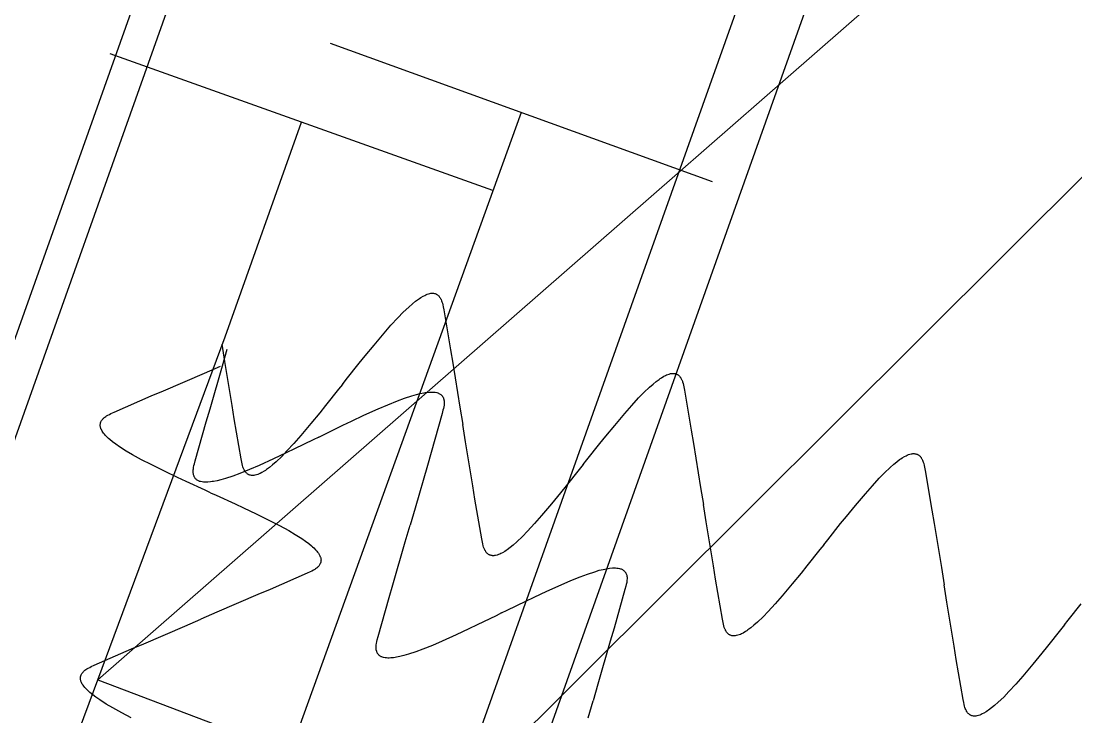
# Model space of a CAD drawing. Extents: x 10098 to 11902, y 8648 to 10202.
# Drawn here: x 11268.77 to 11271.365, y 9097.883 to 9099.593 of the extents above; entities that cross this region are included whole.
import ezdxf

# ---------------------------------------------------------------- set-up
doc = ezdxf.new("R2010")
doc.units = 0
doc.layers.add('49_Проекты', color=7, linetype='Continuous')

msp = doc.modelspace()

# ---------------------------------------------------------------- linework, layer by layer
at = {"layer": '49_Проекты', "color": 8, "linetype": 'Continuous', "lineweight": 30}
for p, q in [((11271.1972, 9105.6717), (11268.2174, 9097.3049)), ((11268.269, 9097.2009), (11271.2728, 9105.6414)), ((11269.5378, 9096.8347), (11272.4995, 9105.1504)), ((11272.6466, 9105.0915), (11269.6621, 9096.7052)), ((11269.53, 9099.539), (11270.4704, 9099.199)), ((11269.9309, 9099.1766), (11268.989, 9099.5125)), ((11270.0002, 9099.369), (11268.7989, 9096.0464)), ((11269.2718, 9098.8169), (11269.4599, 9099.3446)), ((11269.7503, 9098.9116), (11269.7535, 9098.9137)), ((11269.7535, 9098.9137), (11269.7591, 9098.9171)), ((11269.7591, 9098.9171), (11269.7629, 9098.919)), ((11269.7629, 9098.919), (11269.7658, 9098.9204)), ((11269.7658, 9098.9204), (11269.769, 9098.9217)), ((11269.769, 9098.9217), (11269.7721, 9098.9227)), ((11269.7721, 9098.9227), (11269.7759, 9098.9237)), ((11269.7759, 9098.9237), (11269.7784, 9098.924)), ((11269.7784, 9098.924), (11269.78, 9098.9242)), ((11269.78, 9098.9242), (11269.7816, 9098.9243)), ((11269.7816, 9098.9243), (11269.7833, 9098.9242)), ((11269.7833, 9098.9242), (11269.7847, 9098.9241)), ((11269.7847, 9098.9241), (11269.7867, 9098.9238)), ((11269.7867, 9098.9238), (11269.7885, 9098.9233)), ((11269.7885, 9098.9233), (11269.7904, 9098.9226)), ((11269.7904, 9098.9226), (11269.7911, 9098.9223)), ((11269.7911, 9098.9223), (11269.7921, 9098.9218)), ((11269.7921, 9098.9218), (11269.793, 9098.9212)), ((11269.793, 9098.9212), (11269.794, 9098.9206)), ((11269.794, 9098.9206), (11269.795, 9098.9198)), ((11269.795, 9098.9198), (11269.7962, 9098.9188)), ((11269.7962, 9098.9188), (11269.7974, 9098.9176)), ((11269.7974, 9098.9176), (11269.7988, 9098.916)), ((11269.7988, 9098.916), (11269.7997, 9098.9148)), ((11269.7997, 9098.9148), (11269.8004, 9098.9139)), ((11269.8004, 9098.9139), (11269.8012, 9098.9126)), ((11269.8012, 9098.9126), (11269.8021, 9098.911)), ((11269.7101, 9098.8773), (11269.7239, 9098.8903)), ((11269.7239, 9098.8903), (11269.7327, 9098.8981)), ((11269.7327, 9098.8981), (11269.7403, 9098.9043)), ((11269.7403, 9098.9043), (11269.7473, 9098.9095)), ((11269.7473, 9098.9095), (11269.7503, 9098.9116)), ((11269.8021, 9098.911), (11269.8028, 9098.9097)), ((11269.8028, 9098.9097), (11269.8034, 9098.9084)), ((11269.8034, 9098.9084), (11269.8046, 9098.9053)), ((11269.8046, 9098.9053), (11269.8054, 9098.9032)), ((11269.8054, 9098.9032), (11269.8065, 9098.8998)), ((11269.8065, 9098.8998), (11269.8076, 9098.8953)), ((11269.8076, 9098.8953), (11269.8084, 9098.8911)), ((11269.8084, 9098.8911), (11269.8098, 9098.883)), ((11269.68, 9098.8453), (11269.6972, 9098.864)), ((11269.6972, 9098.864), (11269.7101, 9098.8773)), ((11269.8098, 9098.883), (11269.8267, 9098.7849)), ((11269.6629, 9098.8257), (11269.68, 9098.8453)), ((11268.9586, 9097.9734), (11269.2718, 9098.8169)), ((11269.6382, 9098.7965), (11269.6629, 9098.8257)), ((11269.2716, 9098.7563), (11269.2646, 9098.7987)), ((11269.2652, 9098.7453), (11269.2772, 9098.7866)), ((11269.6164, 9098.7699), (11269.6382, 9098.7965)), ((11269.8267, 9098.7849), (11269.8319, 9098.7523)), ((11269.2894, 9098.648), (11269.2716, 9098.7563)), ((11269.6021, 9098.7521), (11269.6164, 9098.7699)), ((11269.2211, 9098.7279), (11269.2606, 9098.7448)), ((11269.2348, 9098.6398), (11269.2652, 9098.7453)), ((11269.5701, 9098.7121), (11269.6021, 9098.7521)), ((11269.8319, 9098.7523), (11269.8497, 9098.644)), ((11269.1203, 9098.6844), (11269.2211, 9098.7279)), ((11269.5606, 9098.7001), (11269.5701, 9098.7121)), ((11270.3247, 9098.7009), (11270.3323, 9098.7071)), ((11270.3323, 9098.7071), (11270.3393, 9098.7123)), ((11270.3393, 9098.7123), (11270.3423, 9098.7145)), ((11270.3423, 9098.7145), (11270.3455, 9098.7165)), ((11270.3455, 9098.7165), (11270.3512, 9098.7199)), ((11270.3512, 9098.7199), (11270.3549, 9098.7218)), ((11270.3549, 9098.7218), (11270.3578, 9098.7232)), ((11270.3578, 9098.7232), (11270.361, 9098.7245)), ((11270.361, 9098.7245), (11270.3641, 9098.7255)), ((11270.3641, 9098.7255), (11270.3679, 9098.7265)), ((11270.3679, 9098.7265), (11270.3704, 9098.7269)), ((11270.3704, 9098.7269), (11270.372, 9098.727)), ((11270.372, 9098.727), (11270.3736, 9098.7271)), ((11270.3736, 9098.7271), (11270.3753, 9098.727)), ((11270.3753, 9098.727), (11270.3767, 9098.7269)), ((11270.3767, 9098.7269), (11270.3788, 9098.7266)), ((11270.3788, 9098.7266), (11270.3805, 9098.7261)), ((11270.3805, 9098.7261), (11270.3824, 9098.7254)), ((11270.3824, 9098.7254), (11270.3831, 9098.7251)), ((11270.3831, 9098.7251), (11270.3842, 9098.7246)), ((11270.3842, 9098.7246), (11270.3851, 9098.724)), ((11270.3851, 9098.724), (11270.3861, 9098.7234)), ((11270.3861, 9098.7234), (11270.387, 9098.7226)), ((11270.387, 9098.7226), (11270.3882, 9098.7216)), ((11270.3882, 9098.7216), (11270.3894, 9098.7205)), ((11270.3894, 9098.7205), (11270.3908, 9098.7188)), ((11270.3908, 9098.7188), (11270.3918, 9098.7176)), ((11270.3918, 9098.7176), (11270.3924, 9098.7167)), ((11270.3924, 9098.7167), (11270.3932, 9098.7154)), ((11270.3932, 9098.7154), (11270.3941, 9098.7138)), ((11270.3941, 9098.7138), (11270.3948, 9098.7125)), ((11270.3948, 9098.7125), (11270.3954, 9098.7112)), ((11270.3954, 9098.7112), (11270.3967, 9098.7081)), ((11270.3967, 9098.7081), (11270.3974, 9098.706)), ((11270.3974, 9098.706), (11270.3985, 9098.7026)), ((11269.0899, 9098.6716), (11269.1203, 9098.6844)), ((11269.5512, 9098.6882), (11269.5192, 9098.6482)), ((11269.5606, 9098.7001), (11269.5512, 9098.6882)), ((11269.7521, 9098.6776), (11269.7606, 9098.6793)), ((11269.7606, 9098.6793), (11269.7643, 9098.6799)), ((11269.7643, 9098.6799), (11269.768, 9098.6804)), ((11269.768, 9098.6804), (11269.7746, 9098.681)), ((11269.7746, 9098.681), (11269.7788, 9098.6812)), ((11269.7788, 9098.6812), (11269.782, 9098.6811)), ((11269.782, 9098.6811), (11269.7855, 9098.6809)), ((11269.7855, 9098.6809), (11269.7887, 9098.6806)), ((11269.7887, 9098.6806), (11269.7925, 9098.6798)), ((11269.7925, 9098.6798), (11269.7949, 9098.6791)), ((11269.7949, 9098.6791), (11269.7965, 9098.6785)), ((11269.7965, 9098.6785), (11269.798, 9098.6779)), ((11270.2892, 9098.6668), (11270.3022, 9098.6801)), ((11270.3022, 9098.6801), (11270.316, 9098.6931)), ((11270.316, 9098.6931), (11270.3247, 9098.7009)), ((11270.3985, 9098.7026), (11270.3996, 9098.6981)), ((11270.3996, 9098.6981), (11270.4004, 9098.6939)), ((11270.4004, 9098.6939), (11270.4018, 9098.6859)), ((11270.4018, 9098.6859), (11270.4187, 9098.5877)), ((11268.9987, 9098.6315), (11269.0899, 9098.6716)), ((11269.6723, 9098.6502), (11269.6958, 9098.6597)), ((11269.6958, 9098.6597), (11269.7132, 9098.6661)), ((11269.7132, 9098.6661), (11269.7313, 9098.672)), ((11269.7313, 9098.672), (11269.7425, 9098.6752)), ((11269.7425, 9098.6752), (11269.7521, 9098.6776)), ((11269.798, 9098.6779), (11269.7995, 9098.6771)), ((11269.7995, 9098.6771), (11269.8007, 9098.6764)), ((11269.8007, 9098.6764), (11269.8024, 9098.6752)), ((11269.8024, 9098.6752), (11269.8038, 9098.6741)), ((11269.8038, 9098.6741), (11269.8052, 9098.6726)), ((11269.8052, 9098.6726), (11269.8057, 9098.672)), ((11269.8057, 9098.672), (11269.8064, 9098.6711)), ((11269.8064, 9098.6711), (11269.807, 9098.6702)), ((11269.807, 9098.6702), (11269.8076, 9098.6692)), ((11269.8076, 9098.6692), (11269.8082, 9098.6681)), ((11269.8082, 9098.6681), (11269.8088, 9098.6667)), ((11269.8088, 9098.6667), (11269.8094, 9098.6651)), ((11269.8094, 9098.6651), (11269.8099, 9098.663)), ((11269.8099, 9098.663), (11269.8103, 9098.6615)), ((11269.8103, 9098.6615), (11269.8104, 9098.6604)), ((11269.8104, 9098.6604), (11269.8106, 9098.6589)), ((11269.8106, 9098.6589), (11269.8108, 9098.6571)), ((11269.8108, 9098.6542), (11269.8106, 9098.6509)), ((11269.8108, 9098.6571), (11269.8108, 9098.6556)), ((11269.8108, 9098.6556), (11269.8108, 9098.6542)), ((11270.2721, 9098.6481), (11270.2892, 9098.6668)), ((11268.9833, 9098.6242), (11268.9874, 9098.6264)), ((11268.9874, 9098.6264), (11268.9912, 9098.6282)), ((11268.9912, 9098.6282), (11268.9987, 9098.6315)), ((11269.2255, 9098.6081), (11269.2348, 9098.6398)), ((11269.2946, 9098.6154), (11269.2894, 9098.648)), ((11269.5049, 9098.6304), (11269.483, 9098.6038)), ((11269.5192, 9098.6482), (11269.5049, 9098.6304)), ((11269.6136, 9098.6241), (11269.6484, 9098.6399)), ((11269.6484, 9098.6399), (11269.6723, 9098.6502)), ((11269.8057, 9098.6285), (11269.7788, 9098.5327)), ((11269.8079, 9098.6364), (11269.8057, 9098.6285)), ((11269.809, 9098.6405), (11269.8079, 9098.6364)), ((11269.8099, 9098.6451), (11269.809, 9098.6405)), ((11269.8104, 9098.6486), (11269.8099, 9098.6451)), ((11269.8106, 9098.6509), (11269.8104, 9098.6486)), ((11269.8497, 9098.644), (11269.8566, 9098.6016)), ((11270.2303, 9098.5993), (11270.2549, 9098.6285)), ((11270.2549, 9098.6285), (11270.2721, 9098.6481)), ((11268.9648, 9098.6011), (11268.965, 9098.6031)), ((11268.9648, 9098.5993), (11268.9648, 9098.6011)), ((11268.965, 9098.6031), (11268.9651, 9098.6038)), ((11268.9651, 9098.6038), (11268.9654, 9098.605)), ((11268.9654, 9098.605), (11268.9657, 9098.606)), ((11268.9657, 9098.606), (11268.9661, 9098.6071)), ((11268.9661, 9098.6071), (11268.9666, 9098.6083)), ((11268.9666, 9098.6083), (11268.9673, 9098.6097)), ((11268.9673, 9098.6097), (11268.9681, 9098.6111)), ((11268.9681, 9098.6111), (11268.9694, 9098.6129)), ((11268.9694, 9098.6129), (11268.9703, 9098.614)), ((11268.9703, 9098.614), (11268.9711, 9098.6149)), ((11268.9711, 9098.6149), (11268.9721, 9098.616)), ((11268.9721, 9098.616), (11268.9734, 9098.6172)), ((11268.9734, 9098.6172), (11268.9746, 9098.6183)), ((11268.9746, 9098.6183), (11268.9757, 9098.6192)), ((11268.9757, 9098.6192), (11268.9784, 9098.6211)), ((11268.9784, 9098.6211), (11268.9803, 9098.6224)), ((11268.9803, 9098.6224), (11268.9833, 9098.6242)), ((11269.1986, 9098.5123), (11269.2255, 9098.6081)), ((11269.3115, 9098.5173), (11269.2946, 9098.6154)), ((11269.483, 9098.6038), (11269.4584, 9098.5746)), ((11269.5619, 9098.5995), (11269.5825, 9098.6094)), ((11269.5825, 9098.6094), (11269.6136, 9098.6241)), ((11269.8636, 9098.5591), (11269.8567, 9098.6015)), ((11268.9649, 9098.5972), (11268.9648, 9098.5993)), ((11268.9652, 9098.5958), (11268.9649, 9098.5972)), ((11268.9655, 9098.5942), (11268.9652, 9098.5958)), ((11268.9659, 9098.5926), (11268.9655, 9098.5942)), ((11268.9665, 9098.5911), (11268.9659, 9098.5926)), ((11268.9675, 9098.5888), (11268.9665, 9098.5911)), ((11268.9693, 9098.5853), (11268.9675, 9098.5888)), ((11268.9711, 9098.5826), (11268.9693, 9098.5853)), ((11268.9731, 9098.5798), (11268.9711, 9098.5826)), ((11268.9751, 9098.5773), (11268.9731, 9098.5798)), ((11268.9779, 9098.5741), (11268.9751, 9098.5773)), ((11269.4584, 9098.5746), (11269.4412, 9098.555)), ((11269.5021, 9098.5704), (11269.5158, 9098.5771)), ((11269.5158, 9098.5771), (11269.5619, 9098.5995)), ((11270.2084, 9098.5727), (11270.2303, 9098.5993)), ((11270.4187, 9098.5877), (11270.4239, 9098.5551)), ((11268.9826, 9098.5694), (11268.9779, 9098.5741)), ((11268.9853, 9098.5669), (11268.9826, 9098.5694)), ((11268.9881, 9098.5644), (11268.9853, 9098.5669)), ((11268.9949, 9098.5589), (11268.9881, 9098.5644)), ((11269.0028, 9098.553), (11268.9949, 9098.5589)), ((11269.0124, 9098.5464), (11269.0028, 9098.553)), ((11269.4412, 9098.555), (11269.4241, 9098.5363)), ((11269.4885, 9098.5637), (11269.4424, 9098.5413)), ((11269.5021, 9098.5704), (11269.4885, 9098.5637)), ((11269.8814, 9098.4508), (11269.8636, 9098.5591)), ((11270.1621, 9098.5149), (11270.1941, 9098.5549)), ((11270.1941, 9098.5549), (11270.2084, 9098.5727)), ((11270.4239, 9098.5551), (11270.4417, 9098.4468)), ((11269.0284, 9098.5362), (11269.0124, 9098.5464)), ((11269.0444, 9098.5268), (11269.0284, 9098.5362)), ((11269.0666, 9098.5147), (11269.0444, 9098.5268)), ((11269.4218, 9098.5314), (11269.3907, 9098.5167)), ((11269.4111, 9098.523), (11269.3973, 9098.51)), ((11269.4241, 9098.5363), (11269.4111, 9098.523)), ((11269.4424, 9098.5413), (11269.4218, 9098.5314)), ((11269.7788, 9098.5327), (11269.7695, 9098.501)), ((11270.9375, 9098.5193), (11270.9432, 9098.5227)), ((11270.9432, 9098.5227), (11270.9469, 9098.5246)), ((11270.9469, 9098.5246), (11270.9498, 9098.526)), ((11270.9498, 9098.526), (11270.9531, 9098.5273)), ((11270.9531, 9098.5273), (11270.9562, 9098.5283)), ((11270.9562, 9098.5283), (11270.96, 9098.5293)), ((11270.96, 9098.5293), (11270.9624, 9098.5297)), ((11270.9624, 9098.5297), (11270.964, 9098.5299)), ((11270.964, 9098.5299), (11270.9657, 9098.5299)), ((11270.9657, 9098.5299), (11270.9673, 9098.5298)), ((11270.9673, 9098.5298), (11270.9687, 9098.5297)), ((11270.9687, 9098.5297), (11270.9708, 9098.5294)), ((11270.9708, 9098.5294), (11270.9725, 9098.5289)), ((11270.9725, 9098.5289), (11270.9744, 9098.5283)), ((11270.9744, 9098.5283), (11270.9751, 9098.5279)), ((11270.9751, 9098.5279), (11270.9762, 9098.5274)), ((11270.9762, 9098.5274), (11270.9771, 9098.5268)), ((11270.9771, 9098.5268), (11270.9781, 9098.5262)), ((11270.9781, 9098.5262), (11270.9791, 9098.5254)), ((11270.9791, 9098.5254), (11270.9803, 9098.5245)), ((11270.9803, 9098.5245), (11270.9814, 9098.5233)), ((11270.9814, 9098.5233), (11270.9829, 9098.5216)), ((11269.0898, 9098.5027), (11269.0666, 9098.5147)), ((11269.1241, 9098.4858), (11269.0898, 9098.5027)), ((11269.1944, 9098.4957), (11269.1953, 9098.5003)), ((11269.1953, 9098.5003), (11269.1964, 9098.5044)), ((11269.1964, 9098.5044), (11269.1986, 9098.5123)), ((11269.3129, 9098.5092), (11269.3115, 9098.5173)), ((11269.3137, 9098.505), (11269.3129, 9098.5092)), ((11269.3148, 9098.5005), (11269.3137, 9098.505)), ((11269.3159, 9098.4971), (11269.3148, 9098.5005)), ((11269.3166, 9098.495), (11269.3159, 9098.4971)), ((11269.3559, 9098.5009), (11269.332, 9098.4906)), ((11269.3907, 9098.5167), (11269.3559, 9098.5009)), ((11269.3886, 9098.5022), (11269.381, 9098.496)), ((11269.3973, 9098.51), (11269.3886, 9098.5022)), ((11269.7695, 9098.501), (11269.7391, 9098.3955)), ((11270.1527, 9098.503), (11270.1432, 9098.4911)), ((11270.1527, 9098.503), (11270.1621, 9098.5149)), ((11270.908, 9098.4959), (11270.9167, 9098.5037)), ((11270.9167, 9098.5037), (11270.9243, 9098.5099)), ((11270.9243, 9098.5099), (11270.9313, 9098.5151)), ((11270.9313, 9098.5151), (11270.9344, 9098.5173)), ((11270.9344, 9098.5173), (11270.9375, 9098.5193)), ((11270.9829, 9098.5216), (11270.9838, 9098.5204)), ((11270.9838, 9098.5204), (11270.9844, 9098.5195)), ((11270.9844, 9098.5195), (11270.9852, 9098.5182)), ((11270.9852, 9098.5182), (11270.9861, 9098.5167)), ((11270.9861, 9098.5167), (11270.9868, 9098.5153)), ((11270.9868, 9098.5153), (11270.9874, 9098.514)), ((11270.9874, 9098.514), (11270.9887, 9098.5109)), ((11270.9887, 9098.5109), (11270.9895, 9098.5088)), ((11270.9895, 9098.5088), (11270.9905, 9098.5054)), ((11270.9905, 9098.5054), (11270.9916, 9098.5009)), ((11270.9916, 9098.5009), (11270.9925, 9098.4967)), ((11270.9925, 9098.4967), (11270.9939, 9098.4887)), ((11269.1552, 9098.4711), (11269.1241, 9098.4858)), ((11269.1759, 9098.4615), (11269.1552, 9098.4711)), ((11269.1935, 9098.4866), (11269.1937, 9098.4899)), ((11269.1935, 9098.4852), (11269.1935, 9098.4866)), ((11269.1935, 9098.4837), (11269.1935, 9098.4852)), ((11269.1937, 9098.4819), (11269.1935, 9098.4837)), ((11269.1937, 9098.4899), (11269.1939, 9098.4922)), ((11269.1938, 9098.4804), (11269.1937, 9098.4819)), ((11269.194, 9098.4792), (11269.1938, 9098.4804)), ((11269.1939, 9098.4922), (11269.1944, 9098.4957)), ((11269.1943, 9098.4778), (11269.194, 9098.4792)), ((11269.1949, 9098.4757), (11269.1943, 9098.4778)), ((11269.1955, 9098.4741), (11269.1949, 9098.4757)), ((11269.1961, 9098.4727), (11269.1955, 9098.4741)), ((11269.1967, 9098.4716), (11269.1961, 9098.4727)), ((11269.1973, 9098.4706), (11269.1967, 9098.4716)), ((11269.291, 9098.4747), (11269.273, 9098.4688)), ((11269.3085, 9098.4811), (11269.291, 9098.4747)), ((11269.332, 9098.4906), (11269.3085, 9098.4811)), ((11269.3179, 9098.4919), (11269.3166, 9098.495)), ((11269.3185, 9098.4906), (11269.3179, 9098.4919)), ((11269.3192, 9098.4893), (11269.3185, 9098.4906)), ((11269.3201, 9098.4877), (11269.3192, 9098.4893)), ((11269.3209, 9098.4864), (11269.3201, 9098.4877)), ((11269.3215, 9098.4855), (11269.3209, 9098.4864)), ((11269.3225, 9098.4843), (11269.3215, 9098.4855)), ((11269.3239, 9098.4826), (11269.3225, 9098.4843)), ((11269.3251, 9098.4815), (11269.3239, 9098.4826)), ((11269.3263, 9098.4805), (11269.3251, 9098.4815)), ((11269.3272, 9098.4797), (11269.3263, 9098.4805)), ((11269.3282, 9098.4791), (11269.3272, 9098.4797)), ((11269.3291, 9098.4785), (11269.3282, 9098.4791)), ((11269.3302, 9098.478), (11269.3291, 9098.4785)), ((11269.3309, 9098.4777), (11269.3302, 9098.478)), ((11269.3328, 9098.477), (11269.3309, 9098.4777)), ((11269.3345, 9098.4765), (11269.3328, 9098.477)), ((11269.3366, 9098.4762), (11269.3345, 9098.4765)), ((11269.338, 9098.4761), (11269.3366, 9098.4762)), ((11269.3397, 9098.476), (11269.338, 9098.4761)), ((11269.3413, 9098.4761), (11269.3397, 9098.476)), ((11269.3429, 9098.4763), (11269.3413, 9098.4761)), ((11269.3454, 9098.4766), (11269.3429, 9098.4763)), ((11269.3492, 9098.4776), (11269.3454, 9098.4766)), ((11269.3523, 9098.4786), (11269.3492, 9098.4776)), ((11269.3555, 9098.4799), (11269.3523, 9098.4786)), ((11269.3584, 9098.4813), (11269.3555, 9098.4799)), ((11269.3621, 9098.4832), (11269.3584, 9098.4813)), ((11269.3678, 9098.4866), (11269.3621, 9098.4832)), ((11269.371, 9098.4886), (11269.3678, 9098.4866)), ((11269.374, 9098.4908), (11269.371, 9098.4886)), ((11269.381, 9098.496), (11269.374, 9098.4908)), ((11270.1432, 9098.4911), (11270.1112, 9098.451)), ((11270.8812, 9098.4696), (11270.8942, 9098.4829)), ((11270.8942, 9098.4829), (11270.908, 9098.4959)), ((11270.9939, 9098.4887), (11271.0108, 9098.3905)), ((11269.2225, 9098.4401), (11269.1759, 9098.4615)), ((11269.1979, 9098.4697), (11269.1973, 9098.4706)), ((11269.1986, 9098.4687), (11269.1979, 9098.4697)), ((11269.1991, 9098.4682), (11269.1986, 9098.4687)), ((11269.2005, 9098.4667), (11269.1991, 9098.4682)), ((11269.2019, 9098.4656), (11269.2005, 9098.4667)), ((11269.2036, 9098.4644), (11269.2019, 9098.4656)), ((11269.2048, 9098.4637), (11269.2036, 9098.4644)), ((11269.2063, 9098.4629), (11269.2048, 9098.4637)), ((11269.2078, 9098.4623), (11269.2063, 9098.4629)), ((11269.2093, 9098.4617), (11269.2078, 9098.4623)), ((11269.2117, 9098.461), (11269.2093, 9098.4617)), ((11269.2156, 9098.4602), (11269.2117, 9098.461)), ((11269.2188, 9098.4599), (11269.2156, 9098.4602)), ((11269.2223, 9098.4596), (11269.2188, 9098.4599)), ((11269.2255, 9098.4596), (11269.2223, 9098.4596)), ((11269.2297, 9098.4597), (11269.2255, 9098.4596)), ((11269.2363, 9098.4604), (11269.2297, 9098.4597)), ((11269.24, 9098.4609), (11269.2363, 9098.4604)), ((11269.2437, 9098.4615), (11269.24, 9098.4609)), ((11269.2522, 9098.4632), (11269.2437, 9098.4615)), ((11269.2618, 9098.4656), (11269.2522, 9098.4632)), ((11269.273, 9098.4688), (11269.2618, 9098.4656)), ((11269.8866, 9098.4182), (11269.8814, 9098.4508)), ((11270.1112, 9098.451), (11270.0969, 9098.4332)), ((11270.4417, 9098.4468), (11270.4487, 9098.4044)), ((11270.8469, 9098.4313), (11270.8641, 9098.4509)), ((11270.8641, 9098.4509), (11270.8812, 9098.4696)), ((11269.2363, 9098.4338), (11269.2225, 9098.4401)), ((11269.2363, 9098.4338), (11269.2502, 9098.4274)), ((11269.2502, 9098.4274), (11269.2967, 9098.4061)), ((11270.0969, 9098.4332), (11270.0751, 9098.4066)), ((11270.8223, 9098.4021), (11270.8469, 9098.4313)), ((11269.2967, 9098.4061), (11269.3174, 9098.3965)), ((11269.3174, 9098.3965), (11269.3486, 9098.3817)), ((11269.7391, 9098.3955), (11269.7271, 9098.3542)), ((11269.9035, 9098.3201), (11269.8866, 9098.4182)), ((11270.0751, 9098.4066), (11270.0504, 9098.3774)), ((11270.4556, 9098.362), (11270.4487, 9098.4044)), ((11270.8005, 9098.3755), (11270.8223, 9098.4021)), ((11269.3486, 9098.3817), (11269.3828, 9098.3648)), ((11270.0504, 9098.3774), (11270.0333, 9098.3578)), ((11270.7861, 9098.3577), (11270.8005, 9098.3755)), ((11271.0108, 9098.3905), (11271.0159, 9098.3579)), ((11269.3828, 9098.3648), (11269.406, 9098.3529)), ((11269.406, 9098.3529), (11269.4283, 9098.3408)), ((11269.7151, 9098.3129), (11269.7271, 9098.3542)), ((11270.0333, 9098.3578), (11270.0161, 9098.3391)), ((11270.4735, 9098.2536), (11270.4556, 9098.362)), ((11270.7542, 9098.3177), (11270.7861, 9098.3577)), ((11271.0159, 9098.3579), (11271.0338, 9098.2496)), ((11269.4283, 9098.3408), (11269.4443, 9098.3314)), ((11269.4443, 9098.3314), (11269.4603, 9098.3211)), ((11269.4603, 9098.3211), (11269.4699, 9098.3146)), ((11269.9049, 9098.312), (11269.9035, 9098.3201)), ((11270.0032, 9098.3258), (11269.9894, 9098.3128)), ((11270.0161, 9098.3391), (11270.0032, 9098.3258)), ((11270.7447, 9098.3058), (11270.7542, 9098.3177)), ((11269.4699, 9098.3146), (11269.4778, 9098.3087)), ((11269.4778, 9098.3087), (11269.4845, 9098.3031)), ((11269.4845, 9098.3031), (11269.4873, 9098.3007)), ((11269.4873, 9098.3007), (11269.4901, 9098.2981)), ((11269.4901, 9098.2981), (11269.4947, 9098.2934)), ((11269.4947, 9098.2934), (11269.4975, 9098.2903)), ((11269.4975, 9098.2903), (11269.4995, 9098.2878)), ((11269.6847, 9098.2074), (11269.7151, 9098.3129)), ((11269.9057, 9098.3078), (11269.9049, 9098.312)), ((11269.9068, 9098.3033), (11269.9057, 9098.3078)), ((11269.9079, 9098.2999), (11269.9068, 9098.3033)), ((11269.9087, 9098.2978), (11269.9079, 9098.2999)), ((11269.9099, 9098.2947), (11269.9087, 9098.2978)), ((11269.9105, 9098.2934), (11269.9099, 9098.2947)), ((11269.9112, 9098.2921), (11269.9105, 9098.2934)), ((11269.9121, 9098.2905), (11269.9112, 9098.2921)), ((11269.9129, 9098.2892), (11269.9121, 9098.2905)), ((11269.9136, 9098.2883), (11269.9129, 9098.2892)), ((11269.9598, 9098.2894), (11269.9541, 9098.286)), ((11269.963, 9098.2915), (11269.9598, 9098.2894)), ((11269.966, 9098.2936), (11269.963, 9098.2915)), ((11269.973, 9098.2988), (11269.966, 9098.2936)), ((11269.9806, 9098.305), (11269.973, 9098.2988)), ((11269.9894, 9098.3128), (11269.9806, 9098.305)), ((11270.7352, 9098.2939), (11270.7033, 9098.2538)), ((11270.7447, 9098.3058), (11270.7352, 9098.2939)), ((11269.4995, 9098.2878), (11269.5015, 9098.285)), ((11269.5015, 9098.285), (11269.5033, 9098.2822)), ((11269.5033, 9098.2822), (11269.5051, 9098.2788)), ((11269.5051, 9098.2788), (11269.5061, 9098.2764)), ((11269.5061, 9098.2764), (11269.5067, 9098.2749)), ((11269.5067, 9098.2749), (11269.5071, 9098.2734)), ((11269.5071, 9098.2734), (11269.5075, 9098.2717)), ((11269.5075, 9098.2637), (11269.5072, 9098.2625)), ((11269.5075, 9098.2717), (11269.5077, 9098.2704)), ((11269.5076, 9098.2645), (11269.5075, 9098.2637)), ((11269.5078, 9098.2665), (11269.5076, 9098.2645)), ((11269.5077, 9098.2704), (11269.5079, 9098.2683)), ((11269.5079, 9098.2683), (11269.5078, 9098.2665)), ((11269.9145, 9098.2871), (11269.9136, 9098.2883)), ((11269.9159, 9098.2855), (11269.9145, 9098.2871)), ((11269.9171, 9098.2843), (11269.9159, 9098.2855)), ((11269.9183, 9098.2833), (11269.9171, 9098.2843)), ((11269.9193, 9098.2825), (11269.9183, 9098.2833)), ((11269.9202, 9098.2819), (11269.9193, 9098.2825)), ((11269.9212, 9098.2813), (11269.9202, 9098.2819)), ((11269.9222, 9098.2808), (11269.9212, 9098.2813)), ((11269.9229, 9098.2805), (11269.9222, 9098.2808)), ((11269.9248, 9098.2798), (11269.9229, 9098.2805)), ((11269.9266, 9098.2793), (11269.9248, 9098.2798)), ((11269.9286, 9098.279), (11269.9266, 9098.2793)), ((11269.93, 9098.2789), (11269.9286, 9098.279)), ((11269.9317, 9098.2788), (11269.93, 9098.2789)), ((11269.9333, 9098.2789), (11269.9317, 9098.2788)), ((11269.9349, 9098.2791), (11269.9333, 9098.2789)), ((11269.9374, 9098.2794), (11269.9349, 9098.2791)), ((11269.9412, 9098.2804), (11269.9374, 9098.2794)), ((11269.9443, 9098.2815), (11269.9412, 9098.2804)), ((11269.9475, 9098.2827), (11269.9443, 9098.2815)), ((11269.9504, 9098.2841), (11269.9475, 9098.2827)), ((11269.9541, 9098.286), (11269.9504, 9098.2841)), ((11269.4814, 9098.2394), (11269.4739, 9098.236)), ((11269.4852, 9098.2412), (11269.4814, 9098.2394)), ((11269.4893, 9098.2433), (11269.4852, 9098.2412)), ((11269.4924, 9098.2452), (11269.4893, 9098.2433)), ((11269.4943, 9098.2464), (11269.4924, 9098.2452)), ((11269.4969, 9098.2484), (11269.4943, 9098.2464)), ((11269.498, 9098.2493), (11269.4969, 9098.2484)), ((11269.4992, 9098.2503), (11269.498, 9098.2493)), ((11269.5005, 9098.2515), (11269.4992, 9098.2503)), ((11269.5015, 9098.2526), (11269.5005, 9098.2515)), ((11269.5023, 9098.2535), (11269.5015, 9098.2526)), ((11269.5032, 9098.2547), (11269.5023, 9098.2535)), ((11269.5045, 9098.2564), (11269.5032, 9098.2547)), ((11269.5053, 9098.2579), (11269.5045, 9098.2564)), ((11269.506, 9098.2593), (11269.5053, 9098.2579)), ((11269.5065, 9098.2604), (11269.506, 9098.2593)), ((11269.5069, 9098.2615), (11269.5065, 9098.2604)), ((11269.5072, 9098.2625), (11269.5069, 9098.2615)), ((11270.1632, 9098.2338), (11270.1812, 9098.2396)), ((11270.1812, 9098.2396), (11270.1924, 9098.2429)), ((11270.1924, 9098.2429), (11270.202, 9098.2452)), ((11270.202, 9098.2452), (11270.2105, 9098.2469)), ((11270.2105, 9098.2469), (11270.2142, 9098.2475)), ((11270.2142, 9098.2475), (11270.2179, 9098.248)), ((11270.2179, 9098.248), (11270.2245, 9098.2487)), ((11270.2245, 9098.2487), (11270.2287, 9098.2488)), ((11270.2287, 9098.2488), (11270.2319, 9098.2488)), ((11270.2319, 9098.2488), (11270.2354, 9098.2485)), ((11270.2354, 9098.2485), (11270.2387, 9098.2482)), ((11270.2387, 9098.2482), (11270.2425, 9098.2474)), ((11270.2425, 9098.2474), (11270.2449, 9098.2467)), ((11270.2449, 9098.2467), (11270.2464, 9098.2462)), ((11270.2464, 9098.2462), (11270.2479, 9098.2455)), ((11270.2479, 9098.2455), (11270.2494, 9098.2447)), ((11270.2494, 9098.2447), (11270.2506, 9098.2441)), ((11270.2506, 9098.2441), (11270.2523, 9098.2428)), ((11270.2523, 9098.2428), (11270.2537, 9098.2417)), ((11270.2537, 9098.2417), (11270.2551, 9098.2403)), ((11270.2551, 9098.2403), (11270.2556, 9098.2397)), ((11270.2556, 9098.2397), (11270.2563, 9098.2387)), ((11270.2563, 9098.2387), (11270.2569, 9098.2378)), ((11270.2569, 9098.2378), (11270.2575, 9098.2368)), ((11270.4786, 9098.221), (11270.4735, 9098.2536)), ((11270.7033, 9098.2538), (11270.6889, 9098.236)), ((11271.0338, 9098.2496), (11271.0407, 9098.2072)), ((11269.4739, 9098.236), (11269.3827, 9098.196)), ((11270.0983, 9098.2075), (11270.1222, 9098.2178)), ((11270.1222, 9098.2178), (11270.1457, 9098.2273)), ((11270.1457, 9098.2273), (11270.1632, 9098.2338)), ((11270.2575, 9098.2368), (11270.2581, 9098.2357)), ((11270.2581, 9098.2357), (11270.2587, 9098.2343)), ((11270.2587, 9098.2343), (11270.2593, 9098.2327)), ((11270.2598, 9098.2127), (11270.2589, 9098.2082)), ((11270.2593, 9098.2327), (11270.2599, 9098.2306)), ((11270.2603, 9098.2162), (11270.2598, 9098.2127)), ((11270.2599, 9098.2306), (11270.2602, 9098.2292)), ((11270.2602, 9098.2292), (11270.2604, 9098.228)), ((11270.2605, 9098.2185), (11270.2603, 9098.2162)), ((11270.2604, 9098.228), (11270.2606, 9098.2265)), ((11270.2607, 9098.2218), (11270.2605, 9098.2185)), ((11270.2606, 9098.2265), (11270.2607, 9098.2247)), ((11270.2607, 9098.2247), (11270.2607, 9098.2232)), ((11270.2607, 9098.2232), (11270.2607, 9098.2218)), ((11270.4955, 9098.1229), (11270.4786, 9098.221)), ((11270.6889, 9098.236), (11270.6671, 9098.2094)), ((11269.3827, 9098.196), (11269.3524, 9098.1831)), ((11269.6754, 9098.1758), (11269.6847, 9098.2074)), ((11270.0324, 9098.177), (11270.0635, 9098.1917)), ((11270.0635, 9098.1917), (11270.0983, 9098.2075)), ((11270.2556, 9098.1961), (11270.2287, 9098.1003)), ((11270.2578, 9098.204), (11270.2556, 9098.1961)), ((11270.2589, 9098.2082), (11270.2578, 9098.204)), ((11270.6671, 9098.2094), (11270.6425, 9098.1802)), ((11271.0476, 9098.1648), (11271.0407, 9098.2072)), ((11269.3524, 9098.1831), (11269.2515, 9098.1397)), ((11269.6485, 9098.0799), (11269.6754, 9098.1758)), ((11269.9657, 9098.1447), (11270.0118, 9098.1671)), ((11270.0118, 9098.1671), (11270.0324, 9098.177)), ((11270.6253, 9098.1606), (11270.6081, 9098.1419)), ((11270.6425, 9098.1802), (11270.6253, 9098.1606)), ((11271.0655, 9098.0564), (11271.0476, 9098.1648)), ((11271.3462, 9098.1205), (11271.3781, 9098.1605)), ((11269.2515, 9098.1397), (11269.212, 9098.1227)), ((11269.9521, 9098.138), (11269.9384, 9098.1313)), ((11269.9521, 9098.138), (11269.9657, 9098.1447)), ((11270.6081, 9098.1419), (11270.5952, 9098.1286)), ((11269.1725, 9098.1058), (11269.212, 9098.1227)), ((11269.8923, 9098.1089), (11269.8717, 9098.099)), ((11269.9384, 9098.1313), (11269.8923, 9098.1089)), ((11270.4969, 9098.1148), (11270.4955, 9098.1229)), ((11270.4977, 9098.1106), (11270.4969, 9098.1148)), ((11270.4989, 9098.1061), (11270.4977, 9098.1106)), ((11270.5727, 9098.1078), (11270.565, 9098.1016)), ((11270.5814, 9098.1156), (11270.5727, 9098.1078)), ((11270.5952, 9098.1286), (11270.5814, 9098.1156)), ((11271.3367, 9098.1086), (11271.3272, 9098.0967)), ((11271.3367, 9098.1086), (11271.3462, 9098.1205)), ((11269.0717, 9098.0623), (11269.1725, 9098.1058)), ((11269.8406, 9098.0843), (11269.8058, 9098.0685)), ((11269.8717, 9098.099), (11269.8406, 9098.0843)), ((11270.2287, 9098.1003), (11270.2194, 9098.0686)), ((11270.4999, 9098.1027), (11270.4989, 9098.1061)), ((11270.5007, 9098.1006), (11270.4999, 9098.1027)), ((11270.5019, 9098.0975), (11270.5007, 9098.1006)), ((11270.5025, 9098.0962), (11270.5019, 9098.0975)), ((11270.5032, 9098.0949), (11270.5025, 9098.0962)), ((11270.5041, 9098.0933), (11270.5032, 9098.0949)), ((11270.5049, 9098.0921), (11270.5041, 9098.0933)), ((11270.5056, 9098.0911), (11270.5049, 9098.0921)), ((11270.5065, 9098.0899), (11270.5056, 9098.0911)), ((11270.5079, 9098.0883), (11270.5065, 9098.0899)), ((11270.5091, 9098.0871), (11270.5079, 9098.0883)), ((11270.5103, 9098.0861), (11270.5091, 9098.0871)), ((11270.5113, 9098.0853), (11270.5103, 9098.0861)), ((11270.5123, 9098.0847), (11270.5113, 9098.0853)), ((11270.5132, 9098.0841), (11270.5123, 9098.0847)), ((11270.5142, 9098.0836), (11270.5132, 9098.0841)), ((11270.515, 9098.0833), (11270.5142, 9098.0836)), ((11270.5168, 9098.0826), (11270.515, 9098.0833)), ((11270.5186, 9098.0821), (11270.5168, 9098.0826)), ((11270.5207, 9098.0818), (11270.5186, 9098.0821)), ((11270.522, 9098.0817), (11270.5207, 9098.0818)), ((11270.5237, 9098.0816), (11270.522, 9098.0817)), ((11270.5253, 9098.0817), (11270.5237, 9098.0816)), ((11270.5269, 9098.0819), (11270.5253, 9098.0817)), ((11270.5294, 9098.0823), (11270.5269, 9098.0819)), ((11270.5332, 9098.0832), (11270.5294, 9098.0823)), ((11270.5363, 9098.0843), (11270.5332, 9098.0832)), ((11270.5395, 9098.0855), (11270.5363, 9098.0843)), ((11270.5424, 9098.0869), (11270.5395, 9098.0855)), ((11270.5462, 9098.0888), (11270.5424, 9098.0869)), ((11270.5518, 9098.0922), (11270.5462, 9098.0888)), ((11270.555, 9098.0943), (11270.5518, 9098.0922)), ((11270.558, 9098.0964), (11270.555, 9098.0943)), ((11270.565, 9098.1016), (11270.558, 9098.0964)), ((11271.3272, 9098.0967), (11271.2953, 9098.0566)), ((11269.0413, 9098.0495), (11269.0717, 9098.0623)), ((11269.6434, 9098.0543), (11269.6436, 9098.0576)), ((11269.6436, 9098.0576), (11269.6438, 9098.0598)), ((11269.6438, 9098.0598), (11269.6443, 9098.0633)), ((11269.6443, 9098.0633), (11269.6452, 9098.0679)), ((11269.6452, 9098.0679), (11269.6463, 9098.072)), ((11269.6463, 9098.072), (11269.6485, 9098.0799)), ((11269.7819, 9098.0582), (11269.7584, 9098.0487)), ((11269.8058, 9098.0685), (11269.7819, 9098.0582)), ((11270.2194, 9098.0686), (11270.189, 9097.9631)), ((11271.0706, 9098.0238), (11271.0655, 9098.0564)), ((11271.2953, 9098.0566), (11271.2809, 9098.0389)), ((11268.9501, 9098.0094), (11269.0413, 9098.0495)), ((11269.6434, 9098.0528), (11269.6434, 9098.0543)), ((11269.6434, 9098.0513), (11269.6434, 9098.0528)), ((11269.6436, 9098.0495), (11269.6434, 9098.0513)), ((11269.6438, 9098.048), (11269.6436, 9098.0495)), ((11269.6439, 9098.0469), (11269.6438, 9098.048)), ((11269.6443, 9098.0454), (11269.6439, 9098.0469)), ((11269.6448, 9098.0433), (11269.6443, 9098.0454)), ((11269.6454, 9098.0417), (11269.6448, 9098.0433)), ((11269.646, 9098.0403), (11269.6454, 9098.0417)), ((11269.6466, 9098.0392), (11269.646, 9098.0403)), ((11269.6472, 9098.0382), (11269.6466, 9098.0392)), ((11269.6478, 9098.0373), (11269.6472, 9098.0382)), ((11269.6485, 9098.0364), (11269.6478, 9098.0373)), ((11269.649, 9098.0358), (11269.6485, 9098.0364)), ((11269.6504, 9098.0344), (11269.649, 9098.0358)), ((11269.6518, 9098.0332), (11269.6504, 9098.0344)), ((11269.6535, 9098.032), (11269.6518, 9098.0332)), ((11269.6547, 9098.0313), (11269.6535, 9098.032)), ((11269.6562, 9098.0305), (11269.6547, 9098.0313)), ((11269.6577, 9098.0299), (11269.6562, 9098.0305)), ((11269.6593, 9098.0294), (11269.6577, 9098.0299)), ((11269.7021, 9098.0308), (11269.6936, 9098.0291)), ((11269.7117, 9098.0332), (11269.7021, 9098.0308)), ((11269.7229, 9098.0364), (11269.7117, 9098.0332)), ((11269.741, 9098.0423), (11269.7229, 9098.0364)), ((11269.7584, 9098.0487), (11269.741, 9098.0423)), ((11271.2809, 9098.0389), (11271.2591, 9098.0122)), ((11268.9347, 9098.0021), (11268.9388, 9098.0043)), ((11268.9388, 9098.0043), (11268.9426, 9098.0061)), ((11268.9426, 9098.0061), (11268.9501, 9098.0094)), ((11269.6617, 9098.0286), (11269.6593, 9098.0294)), ((11269.6655, 9098.0279), (11269.6617, 9098.0286)), ((11269.6687, 9098.0275), (11269.6655, 9098.0279)), ((11269.6722, 9098.0273), (11269.6687, 9098.0275)), ((11269.6754, 9098.0273), (11269.6722, 9098.0273)), ((11269.6796, 9098.0274), (11269.6754, 9098.0273)), ((11269.6862, 9098.028), (11269.6796, 9098.0274)), ((11269.6899, 9098.0285), (11269.6862, 9098.028)), ((11269.6936, 9098.0291), (11269.6899, 9098.0285)), ((11271.0875, 9097.9257), (11271.0706, 9098.0238)), ((11271.2591, 9098.0122), (11271.2345, 9097.983)), ((11268.9162, 9097.979), (11268.9164, 9097.981)), ((11268.9162, 9097.9772), (11268.9162, 9097.979)), ((11268.9164, 9097.981), (11268.9165, 9097.9817)), ((11268.9165, 9097.9817), (11268.9168, 9097.9829)), ((11268.9168, 9097.9829), (11268.9171, 9097.9839)), ((11268.9171, 9097.9839), (11268.9175, 9097.985)), ((11268.9175, 9097.985), (11268.918, 9097.9862)), ((11268.918, 9097.9862), (11268.9187, 9097.9876)), ((11268.9187, 9097.9876), (11268.9195, 9097.989)), ((11268.9195, 9097.989), (11268.9208, 9097.9908)), ((11268.9208, 9097.9908), (11268.9217, 9097.9919)), ((11268.9217, 9097.9919), (11268.9225, 9097.9928)), ((11268.9225, 9097.9928), (11268.9235, 9097.9939)), ((11268.9235, 9097.9939), (11268.9248, 9097.9951)), ((11268.9248, 9097.9951), (11268.926, 9097.9962)), ((11268.926, 9097.9962), (11268.9271, 9097.9971)), ((11268.9271, 9097.9971), (11268.9297, 9097.999)), ((11268.9297, 9097.999), (11268.9316, 9098.0003)), ((11268.9316, 9098.0003), (11268.9347, 9098.0021)), ((11271.2345, 9097.983), (11271.2173, 9097.9634)), ((11268.1848, 9095.8895), (11268.9586, 9097.9734)), ((11268.9163, 9097.9751), (11268.9162, 9097.9772)), ((11268.9166, 9097.9737), (11268.9163, 9097.9751)), ((11268.9169, 9097.9721), (11268.9166, 9097.9737)), ((11268.9173, 9097.9705), (11268.9169, 9097.9721)), ((11268.9179, 9097.969), (11268.9173, 9097.9705)), ((11268.9189, 9097.9667), (11268.9179, 9097.969)), ((11268.9207, 9097.9632), (11268.9189, 9097.9667)), ((11268.9225, 9097.9605), (11268.9207, 9097.9632)), ((11268.9245, 9097.9577), (11268.9225, 9097.9605)), ((11268.9265, 9097.9552), (11268.9245, 9097.9577)), ((11268.9293, 9097.952), (11268.9265, 9097.9552)), ((11268.934, 9097.9473), (11268.9293, 9097.952)), ((11268.9586, 9097.9734), (11270.7189, 9097.3081)), ((11270.189, 9097.9631), (11270.177, 9097.9218)), ((11271.2173, 9097.9634), (11271.2002, 9097.9447)), ((11268.9367, 9097.9448), (11268.934, 9097.9473)), ((11268.9395, 9097.9423), (11268.9367, 9097.9448)), ((11268.9462, 9097.9368), (11268.9395, 9097.9423)), ((11268.9541, 9097.9309), (11268.9462, 9097.9368)), ((11268.9638, 9097.9243), (11268.9541, 9097.9309)), ((11271.1872, 9097.9314), (11271.1734, 9097.9184)), ((11271.2002, 9097.9447), (11271.1872, 9097.9314)), ((11268.9797, 9097.9141), (11268.9638, 9097.9243)), ((11268.9958, 9097.9047), (11268.9797, 9097.9141)), ((11269.018, 9097.8925), (11268.9958, 9097.9047)), ((11270.1651, 9097.8806), (11270.177, 9097.9218)), ((11271.0889, 9097.9176), (11271.0875, 9097.9257)), ((11271.0898, 9097.9134), (11271.0889, 9097.9176)), ((11271.0909, 9097.9089), (11271.0898, 9097.9134)), ((11271.0919, 9097.9055), (11271.0909, 9097.9089)), ((11271.0927, 9097.9034), (11271.0919, 9097.9055)), ((11271.0939, 9097.9003), (11271.0927, 9097.9034)), ((11271.0946, 9097.8991), (11271.0939, 9097.9003)), ((11271.1571, 9097.9044), (11271.1501, 9097.8992)), ((11271.1647, 9097.9107), (11271.1571, 9097.9044)), ((11271.1734, 9097.9184), (11271.1647, 9097.9107)), ((11269.0412, 9097.8806), (11269.018, 9097.8925)), ((11271.0953, 9097.8977), (11271.0946, 9097.8991)), ((11271.0961, 9097.8961), (11271.0953, 9097.8977)), ((11271.097, 9097.8949), (11271.0961, 9097.8961)), ((11271.0976, 9097.8939), (11271.097, 9097.8949)), ((11271.0985, 9097.8927), (11271.0976, 9097.8939)), ((11271.0999, 9097.8911), (11271.0985, 9097.8927)), ((11271.1011, 9097.8899), (11271.0999, 9097.8911)), ((11271.1023, 9097.8889), (11271.1011, 9097.8899)), ((11271.1033, 9097.8882), (11271.1023, 9097.8889)), ((11271.1043, 9097.8875), (11271.1033, 9097.8882)), ((11271.1052, 9097.8869), (11271.1043, 9097.8875)), ((11271.1063, 9097.8864), (11271.1052, 9097.8869)), ((11271.107, 9097.8861), (11271.1063, 9097.8864)), ((11271.1089, 9097.8854), (11271.107, 9097.8861)), ((11271.1106, 9097.8849), (11271.1089, 9097.8854)), ((11271.1127, 9097.8846), (11271.1106, 9097.8849)), ((11271.114, 9097.8845), (11271.1127, 9097.8846)), ((11271.1157, 9097.8844), (11271.114, 9097.8845)), ((11271.1174, 9097.8845), (11271.1157, 9097.8844)), ((11271.119, 9097.8847), (11271.1174, 9097.8845)), ((11271.1214, 9097.8851), (11271.119, 9097.8847)), ((11271.1252, 9097.886), (11271.1214, 9097.8851)), ((11271.1283, 9097.8871), (11271.1252, 9097.886)), ((11271.1315, 9097.8883), (11271.1283, 9097.8871)), ((11271.1344, 9097.8897), (11271.1315, 9097.8883)), ((11271.1382, 9097.8916), (11271.1344, 9097.8897)), ((11271.1439, 9097.895), (11271.1382, 9097.8916)), ((11271.147, 9097.8971), (11271.1439, 9097.895)), ((11271.1501, 9097.8992), (11271.147, 9097.8971))]:
    msp.add_line(p, q, dxfattribs=at)
at = {"layer": '49_Проекты', "color": 8, "linetype": 'Continuous', "lineweight": 15}
for points in [[(11269.933, 9097.7685), (11278.5452, 9106.344), (11281.6281, 9113.5859)], [(11268.9586, 9097.9734), (11278.5452, 9106.344), (11278.5452, 9106.344)]]:
    msp.add_lwpolyline(points, dxfattribs=at)

doc.saveas('drawing.dxf')
